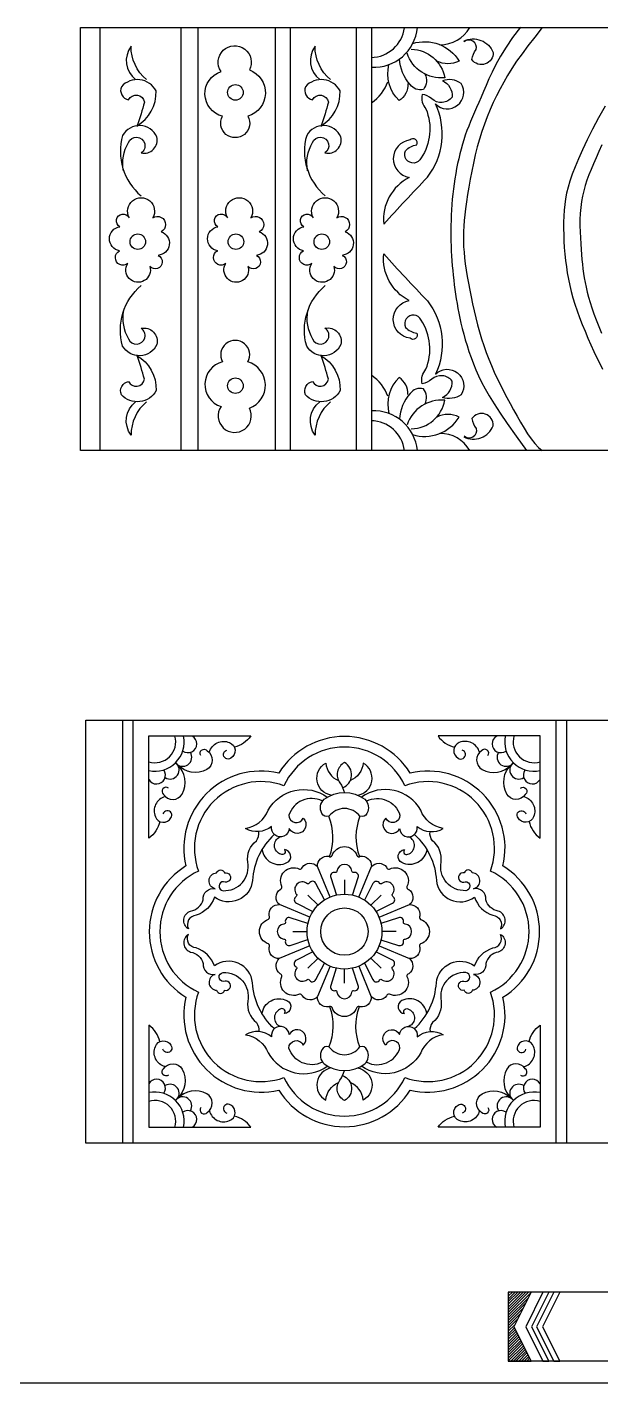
# Model space of a CAD drawing. Extents: x -66030 to 95157, y -13132 to 45879.
# Drawn here: x -39122 to -38579, y 1430 to 2712 of the extents above; entities that cross this region are included whole.
import ezdxf

# ---------------------------------------------------------------- set-up
doc = ezdxf.new("R2010")
doc.units = 0
doc.header["$LTSCALE"] = 100
doc.header["$MEASUREMENT"] = 0
for name, color, linetype in [('3', 11, 'CONTINUOUS'), ('4', 121, 'CONTINUOUS'), ('BH', 21, 'CONTINUOUS')]:
    doc.layers.add(name, color=color, linetype=linetype)

# ---------------------------------------------------------------- blocks, each defined once
blk = doc.blocks.new('A$C59294E8D')
at = {"layer": '3'}
for p, q in [((34.5, 400), (34.5, 0)), ((44.5, 400), (44.5, 0)), ((444.5, 400), (444.5, 0)), ((454.5, 400), (454.5, 0)), ((244.5, 248.9), (244.5, 235.4)), ((209.9, 234.6), (219.5, 225)), ((279.1, 234.6), (269.5, 225)), ((195.6, 200), (209.1, 200)), ((293.4, 200), (279.9, 200)), ((209.9, 165.4), (219.5, 175)), ((279.1, 165.4), (269.5, 175)), ((244.5, 151.1), (244.5, 164.6))]:
    blk.add_line(p, q, dxfattribs=at)
for points in [[(70, 304.1, -0.185298), (59.5, 288.5), (59.5, 385), (156, 385, -0.185298), (140.4, 374.5)], [(419, 304.1, 0.185298), (429.5, 288.5), (429.5, 385), (333, 385, 0.185298), (348.6, 374.5)], [(108.8, 366.4, -0.999786), (114.8, 371, -0.558217), (114.4, 353.4, -0.345422), (86.5, 358)], [(116.8, 369.6, -0.456399), (135.8, 378.8, -0.644474), (137, 364.1, -1.211365), (133.2, 371.6)], [(372.2, 369.6, 0.456399), (353.1, 378.8, 0.644474), (352, 364.1, 1.211365), (355.8, 371.6)], [(380.2, 366.4, 0.999786), (374.2, 371, 0.558217), (374.6, 353.4, 0.345422), (402.5, 358)], [(232.1, 329, -0.70909), (226.8, 359.4, 0.274447), (238.9, 342.8)], [(242.8, 336.1, 0.638816), (244.5, 359.9, 0.450851), (240.2, 340.6, -0.104017), (244.4, 331.3, -0.104017)], [(257, 329, 0.706965), (262.2, 359.4, -0.274447), (250.1, 342.8, -0.274447)], [(78.1, 335.7, 0.999786), (73.5, 329.7, 0.558217), (91.1, 330.1, 0.345422), (86.5, 358)], [(410.9, 335.7, -0.999786), (415.5, 329.7, -0.558217), (397.9, 330.1, -0.345422), (402.5, 358)], [(223.4, 323.6, 0.455676), (192, 310.2, 0.822927), (205.4, 307.3, -1.197054), (192.3, 297.4, -1.05318), (175.6, 299.5, -0.316035), (151, 297.5, 0.267516), (172.4, 314.8, -0.443902), (228.3, 327.3)], [(265.6, 323.6, -0.455676), (297, 310.2, -0.822927), (283.6, 307.3, 1.197054), (296.7, 297.4, 1.05318), (313.3, 299.5, 0.316035), (338, 297.5, -0.267516), (316.6, 314.8, 0.443902), (260.7, 327.3)], [(74.9, 327.7, 0.456399), (65.7, 308.7, 0.644474), (80.4, 307.5, 1.211365), (72.9, 311.3)], [(230.3, 270.9, 0.18635), (229.8, 309.1, -0.402058), (223.2, 311.8, -0.362965), (225.4, 325.1, -0.333546), (263.7, 325.1, -0.354986), (265.7, 311.8, -0.402058), (259.2, 309.1, 0.18628), (258.7, 270.9)], [(414.1, 327.7, -0.456399), (423.3, 308.7, -0.644474), (408.6, 307.5, -1.211365), (416.1, 311.3)], [(178.2, 291.8, 0.195451), (157.6, 248.4, -0.579668), (121.5, 232.5, -0.244042), (104.2, 215.5, 0.529482), (96.9, 202.6, -0.637777), (99.1, 219.4, 0.293844), (110.9, 230.2, -0.512304), (122.4, 240.5, -0.86857), (123.6, 255.5, -0.765982), (131.2, 255.5, -1.432464), (130.3, 247.2, 0.964292), (129.8, 238.7, 0.487624), (153.1, 265.7, -0.264745), (161.2, 285.9, 0.187648), (163.6, 294.6, 0.495003)], [(166.7, 277.8, 0.521809), (190.1, 265.2, 0.768788), (187.7, 277.5, -0.833971), (184.5, 273.1, -0.688457), (183.5, 289.6)], [(322.3, 277.8, -0.521809), (298.9, 265.2, -0.768788), (301.3, 277.5, 0.833971), (304.5, 273.1, 0.688457), (305.5, 289.6)], [(310.8, 291.8, -0.195451), (331.4, 248.4, 0.579668), (367.5, 232.5, 0.244042), (384.8, 215.5, -0.529482), (392.1, 202.6, 0.637777), (389.9, 219.4, -0.293844), (378.1, 230.2, 0.512304), (366.6, 240.5, 0.86857), (365.4, 255.5, 0.765982), (357.8, 255.5, 1.432464), (358.7, 247.2, -0.964292), (359.2, 238.7, -0.487624), (335.9, 265.7, 0.264745), (327.8, 285.9, -0.187648), (325.4, 294.6, -0.495003)], [(231, 232.7), (219, 261.6, -0.480491), (229.6, 271.2, 0.440131), (232.9, 271.9, -0.724741), (256.2, 271.9, 0.440131), (259.4, 271.2, -0.480728), (270, 261.6)], [(211.8, 213.6), (183, 225.5, -0.480491), (183.6, 239.8, 0.440131), (185.4, 242.6, -0.724741), (201.9, 259.1, 0.440131), (204.7, 260.9, -0.480728), (219, 261.6)], [(252.2, 234.5), (257.5, 251.1, 0.624894), (253.3, 255.8, -0.461919), (251.6, 257.3, 0.881176), (237.4, 257.3, -0.461919), (235.8, 255.8, 0.624894), (231.5, 251.1), (236.9, 234.5)], [(258.1, 232.7), (270, 261.5, -0.480491), (284.3, 260.9, 0.440131), (287.1, 259.1, -0.724741), (303.6, 242.6, 0.440131), (305.4, 239.8, -0.480728), (306.1, 225.5)], [(225.5, 229.9), (217.6, 245.4, 0.624894), (211.2, 245.7, -0.461919), (209, 245.5, 0.881176), (199, 235.5, -0.461919), (198.9, 233.3, 0.624894), (199.1, 227), (214.7, 219)], [(274.3, 219), (289.9, 226.9, 0.624894), (290.2, 233.3, -0.461919), (290, 235.5, 0.881176), (280, 245.5, -0.461919), (277.8, 245.6, 0.624894), (271.5, 245.4), (263.5, 229.8)], [(211.8, 186.5), (182.9, 174.5, -0.480491), (173.3, 185.1, 0.440131), (172.6, 188.4, -0.724741), (172.6, 211.7, 0.440131), (173.3, 215, -0.480728), (182.9, 225.5)], [(277.2, 213.5), (306.1, 225.5, -0.480491), (315.7, 214.9, 0.440131), (316.4, 211.6, -0.724741), (316.4, 188.3, 0.440131), (315.7, 185, -0.480728), (306.1, 174.5)], [(210, 207.7), (193.3, 213, 0.624894), (188.7, 208.8, -0.461919), (187.2, 207.1, 0.881176), (187.2, 192.9, -0.461919), (188.7, 191.3, 0.624894), (193.3, 187), (209.9, 192.4)], [(279, 192.3), (295.6, 187, 0.624894), (300.3, 191.2, -0.461919), (301.8, 192.9, 0.881176), (301.8, 207.1, -0.461919), (300.3, 208.7, 0.624894), (295.6, 213), (279, 207.6)], [(178.2, 108.2, -0.195451), (157.6, 151.6, 0.579668), (121.5, 167.5, 0.244042), (104.2, 184.5, -0.529482), (96.9, 197.4, 0.637777), (99.1, 180.6, -0.293844), (110.9, 169.8, 0.512304), (122.4, 159.5, 0.86857), (123.6, 144.5, 0.765982), (131.2, 144.5, 1.432464), (130.3, 152.8, -0.964292), (129.8, 161.3, -0.487624), (153.1, 134.3, 0.264745), (161.2, 114.1, -0.187648), (163.6, 105.4, -0.495003)], [(310.8, 108.2, 0.195451), (331.4, 151.6, -0.579668), (367.5, 167.5, -0.244042), (384.8, 184.5, 0.529482), (392.1, 197.4, -0.637777), (389.9, 180.6, 0.293844), (378.1, 169.8, -0.512304), (366.6, 159.5, -0.86857), (365.4, 144.5, -0.765982), (357.8, 144.5, -1.432464), (358.7, 152.8, 0.964292), (359.2, 161.3, 0.487624), (335.9, 134.3, -0.264745), (327.8, 114.1, 0.187648), (325.4, 105.4, 0.495003)], [(214.6, 181), (199.1, 173.1, 0.624894), (198.8, 166.7, -0.461919), (199, 164.5, 0.881176), (209, 154.5, -0.461919), (211.2, 154.4, 0.624894), (217.5, 154.6), (225.5, 170.2)], [(263.5, 170.1), (271.4, 154.6, 0.624894), (277.8, 154.3, -0.461919), (280, 154.5, 0.881176), (290, 164.5, -0.461919), (290.1, 166.7, 0.624894), (289.9, 173), (274.3, 181)], [(277.2, 186.4), (306, 174.5, -0.480491), (305.4, 160.2, 0.440131), (303.6, 157.4, -0.724741), (287.1, 140.9, 0.440131), (284.3, 139.1, -0.480728), (270, 138.4)], [(230.9, 167.3), (219, 138.5, -0.480491), (204.7, 139.1, 0.440131), (201.9, 140.9, -0.724741), (185.4, 157.4, 0.440131), (183.6, 160.2, -0.480728), (182.9, 174.5)], [(258, 167.3), (269.9, 138.4, -0.480491), (259.4, 128.8, 0.440131), (256.1, 128.1, -0.724741), (232.8, 128.1, 0.440131), (229.5, 128.8, -0.480728), (219, 138.4)], [(236.8, 165.5), (231.5, 148.9, 0.624894), (235.7, 144.2, -0.461919), (237.4, 142.7, 0.881176), (251.6, 142.7, -0.461919), (253.2, 144.2, 0.624894), (257.5, 148.9), (252.1, 165.5)], [(166.7, 122.2, -0.521809), (190.1, 134.8, -0.768788), (187.7, 122.5, 0.833971), (184.5, 126.9, 0.688457), (183.5, 110.4)], [(230.3, 129.1, -0.18635), (229.8, 90.9, 0.402058), (223.2, 88.2, 0.362965), (225.4, 74.9, 0.333546), (263.7, 74.9, 0.354986), (265.7, 88.2, 0.402058), (259.2, 90.9, -0.18628), (258.7, 129.1)], [(322.3, 122.2, 0.521809), (298.9, 134.8, 0.768788), (301.3, 122.5, -0.833971), (304.5, 126.9, -0.688457), (305.5, 110.4)], [(70, 95.9, 0.185298), (59.5, 111.5), (59.5, 15), (156, 15, 0.185298), (140.4, 25.5)], [(223.4, 76.4, -0.455676), (192, 89.8, -0.822927), (205.4, 92.7, 1.197054), (192.3, 102.6, 1.05318), (175.6, 100.5, 0.316035), (151, 102.5, -0.267516), (172.4, 85.2, 0.443902), (228.3, 72.7)], [(265.6, 76.4, 0.455676), (297, 89.8, 0.822927), (283.6, 92.7, -1.197054), (296.7, 102.6, -1.05318), (313.3, 100.5, -0.316035), (338, 102.5, 0.267516), (316.6, 85.2, -0.443902), (260.7, 72.7)], [(419, 95.9, -0.185298), (429.5, 111.5), (429.5, 15), (333, 15, -0.185298), (348.6, 25.5)], [(74.9, 72.3, -0.456399), (65.7, 91.3, -0.644474), (80.4, 92.5, -1.211365), (72.9, 88.7)], [(414.1, 72.3, 0.456399), (423.3, 91.3, 0.644474), (408.6, 92.5, 1.211365), (416.1, 88.7)], [(78.1, 64.3, -0.999786), (73.5, 70.3, -0.558217), (91.1, 69.9, -0.345422), (86.5, 42)], [(232.1, 71, 0.70909), (226.8, 40.6, -0.274447), (238.9, 57.2)], [(242.8, 63.9, -0.638816), (244.5, 40.1, -0.450851), (240.2, 59.4, 0.104017), (244.4, 68.7, 0.104017)], [(257, 71, -0.706965), (262.2, 40.6, 0.274447), (250.1, 57.2, 0.274447)], [(410.9, 64.3, 0.999786), (415.5, 70.3, 0.558217), (397.9, 69.9, 0.345422), (402.5, 42)], [(108.8, 33.6, 0.999786), (114.8, 29, 0.558217), (114.4, 46.6, 0.345422), (86.5, 42)], [(380.2, 33.6, -0.999786), (374.2, 29, -0.558217), (374.6, 46.6, -0.345422), (402.5, 42)], [(116.8, 30.4, 0.456399), (135.8, 21.2, 0.644474), (137, 35.9, 1.211365), (133.2, 28.4)], [(372.2, 30.4, -0.456399), (353.1, 21.2, -0.644474), (352, 35.9, -1.211365), (355.8, 28.4)]]:
    blk.add_lwpolyline(points, format="xyb", dxfattribs=at)
for points in [[(182.4, 50.1, 0.557541), (306.6, 50.1, 0.557541), (394.4, 137.9, 0.557541), (394.4, 262.1, 0.557541), (306.6, 349.9, 0.557541), (182.4, 349.9, 0.557541), (94.6, 262.1, 0.557541), (94.6, 137.9, 0.557541)], [(187.3, 62, 0.638928), (301.7, 62, 0.638928), (382.5, 142.8, 0.638928), (382.5, 257.2, 0.638928), (301.7, 338, 0.638928), (187.3, 338, 0.638928), (106.5, 257.2, 0.638928), (106.5, 142.8, 0.638928)]]:
    blk.add_lwpolyline(points, format="xyb", close=True, dxfattribs=at)
for radius in [35.4, 22.4]:
    blk.add_circle((244.5, 200), radius, dxfattribs=at)
for centre, radius, start, end in [((65.2, 379.5), 19.8, 253.2129, 16.01), ((65.2, 379.5), 27.8, 258.1265, 11.3314), ((96.5, 377.6), 8.39, 234.4937, 61.4534), ((392.5, 377.6), 8.39, 118.5466, 305.5063), ((423.8, 379.5), 27.8, 168.6686, 281.8735), ((423.8, 379.5), 19.8, 163.99, 286.7871), ((79.6, 352.9), 8.59, 236.9846, 53.1072), ((91.6, 364.9), 8.59, 216.8928, 33.0154), ((397.4, 364.9), 8.59, 146.9846, 323.1072), ((409.4, 352.9), 8.59, 126.8928, 303.0154), ((66.9, 348), 8.39, 208.5466, 35.5063), ((422.1, 348), 8.39, 144.4937, 331.4534), ((244.5, 298), 18.4, 37.0338, 142.9662), ((244.5, 102), 18.4, 217.0338, 322.9662), ((66.9, 52), 8.39, 324.4937, 151.4534), ((79.6, 47.1), 8.59, 306.8928, 123.0154), ((409.4, 47.1), 8.59, 56.9846, 233.1072), ((422.1, 52), 8.39, 28.5466, 215.5063), ((65.2, 20.5), 27.8, 348.6686, 101.8735), ((65.2, 20.5), 19.8, 343.99, 106.7871), ((91.6, 35.1), 8.59, 326.9846, 143.1072), ((397.4, 35.1), 8.59, 36.8928, 213.0154), ((423.8, 20.5), 27.8, 78.1265, 191.3314), ((423.8, 20.5), 19.8, 73.2129, 196.01), ((96.5, 22.4), 8.39, 298.5466, 125.5063), ((392.5, 22.4), 8.39, 54.4937, 241.4534)]:
    blk.add_arc(centre, radius, start, end, dxfattribs=at)
at = {"layer": '4'}
blk.add_lwpolyline([(2094.9, 0), (0, 0), (0, 400), (2094.9, 400)], dxfattribs=at)
blk = doc.blocks.new('A$C7C036234')
at = {"layer": '3'}
for p, q in [((0, 65.3), (0, 0)), ((1301.2, 65.3), (0, 65.3)), ((21.6, 65.3), (5.3, 32.6)), ((32.8, 65.3), (16.5, 32.6)), ((38.4, 65.3), (22.1, 32.6)), ((43, 65.3), (26.7, 32.6)), ((48.6, 65.3), (32.3, 32.6)), ((1258.2, 65.3), (1252.6, 65.3)), ((1252.6, 65.3), (1268.9, 32.6)), ((1258.2, 65.3), (1274.5, 32.6)), ((1268.4, 65.3), (1262.8, 65.3)), ((1262.8, 65.3), (1279.1, 32.6)), ((1268.4, 65.3), (1284.7, 32.6)), ((1301.2, 65.3), (1279.6, 65.3)), ((1279.6, 65.3), (1295.9, 32.6)), ((1301.2, 65.3), (1301.2, 0)), ((5.3, 32.6), (21.6, 0)), ((16.5, 32.6), (32.8, 0)), ((22.1, 32.6), (38.4, 0)), ((26.7, 32.6), (43, 0)), ((32.3, 32.6), (48.6, 0)), ((1268.9, 32.6), (1252.6, 0)), ((1274.5, 32.6), (1258.2, 0)), ((1279.1, 32.6), (1262.8, 0)), ((1284.7, 32.6), (1268.4, 0)), ((1295.9, 32.6), (1279.6, 0)), ((0, 0), (21.6, 0)), ((1301.2, 0), (0, 0)), ((32.8, 0), (38.4, 0)), ((43, 0), (48.6, 0)), ((1258.2, 0), (1252.6, 0)), ((1268.4, 0), (1262.8, 0)), ((1301.2, 0), (1279.6, 0))]:
    blk.add_line(p, q, dxfattribs=at)
at = {"layer": 'BH'}
for p, q in [((0, 46.1), (19.1, 65.3)), ((0, 48.7), (16.6, 65.3)), ((0, 51.2), (14, 65.3)), ((0, 53.8), (11.5, 65.3)), ((0, 56.3), (9, 65.3)), ((0, 61.4), (3.9, 65.3)), ((0, 58.8), (6.4, 65.3)), ((0, 63.9), (1.3, 65.3)), ((0, 43.6), (21.5, 65.1)), ((1280, 64.6), (1280.6, 65.3)), ((1280.8, 62.9), (1283.2, 65.3)), ((1281.7, 61.2), (1285.7, 65.3)), ((1282.5, 59.5), (1288.3, 65.3)), ((1283.3, 57.8), (1290.8, 65.3)), ((1284.2, 56.1), (1293.4, 65.3)), ((1285, 54.4), (1295.9, 65.3)), ((1285.9, 52.7), (1298.4, 65.3)), ((1286.7, 51), (1301, 65.3)), ((0, 41), (19, 60)), ((0, 38.5), (16.4, 54.9)), ((1287.6, 49.3), (1301.2, 62.9)), ((1288.4, 47.6), (1301.2, 60.4)), ((1289.3, 45.9), (1301.2, 57.8)), ((1290.1, 44.2), (1301.2, 55.3)), ((1291, 42.5), (1301.2, 52.8)), ((0, 35.9), (13.9, 49.8)), ((0, 33.4), (11.3, 44.7)), ((0, 30.8), (8.8, 39.6)), ((1291.8, 40.8), (1301.2, 50.2)), ((1292.7, 39.1), (1301.2, 47.7)), ((1293.5, 37.4), (1301.2, 45.1)), ((1294.4, 35.7), (1301.2, 42.6)), ((1295.2, 34), (1301.2, 40)), ((0, 28.3), (6.2, 34.5)), ((0, 25.7), (5.8, 31.6)), ((0, 23.2), (6.7, 29.9)), ((0, 20.7), (7.5, 28.2)), ((0, 18.1), (8.4, 26.5)), ((1285.3, 11.4), (1301.2, 27.3)), ((1287.9, 16.5), (1301.2, 29.8)), ((1290.4, 21.6), (1301.2, 32.4)), ((1293, 26.7), (1301.2, 34.9)), ((1295.5, 31.8), (1301.2, 37.5)), ((0, 15.6), (9.2, 24.8)), ((0, 13), (10.1, 23.1)), ((0, 10.5), (10.9, 21.4)), ((0, 7.9), (11.8, 19.7)), ((0, 5.4), (12.6, 18)), ((0, 2.8), (13.5, 16.3)), ((0, 0.3), (14.3, 14.6)), ((2.3, 0), (15.2, 12.9)), ((1280.2, 1.2), (1301.2, 22.2)), ((1281.6, 0), (1301.2, 19.7)), ((1282.8, 6.3), (1301.2, 24.8)), ((1284.1, 0), (1301.2, 17.1)), ((1286.7, 0), (1301.2, 14.6)), ((4.8, 0), (16, 11.2)), ((7.3, 0), (16.8, 9.5)), ((9.9, 0), (17.7, 7.8)), ((12.4, 0), (18.5, 6.1)), ((15, 0), (19.4, 4.4)), ((17.5, 0), (20.2, 2.7)), ((20.1, 0), (21.1, 1)), ((1289.2, 0), (1301.2, 12)), ((1291.7, 0), (1301.2, 9.5)), ((1294.3, 0), (1301.2, 6.9)), ((1296.8, 0), (1301.2, 4.4)), ((1299.4, 0), (1301.2, 1.8))]:
    blk.add_line(p, q, dxfattribs=at)
blk = doc.blocks.new('A$C490E2215')
at = {"layer": '3'}
for p, q in [((18.3, 400), (18.3, 0)), ((95, 400), (95, 0)), ((111, 400), (111, 0)), ((184.2, 400), (184.2, 0)), ((198.4, 400), (198.4, 0)), ((260.9, 400), (260.9, 0)), ((275.2, 400), (275.2, 0))]:
    blk.add_line(p, q, dxfattribs=at)
for points in [[(416.2, 400.5), (408.7, 390.5), (402.5, 381.4), (397.2, 373), (392.9, 365.2), (389.3, 358), (386.2, 351.4), (383.6, 345.3), (381.2, 339.6), (378.9, 334.2), (376.7, 329.2), (374.6, 324.5), (372.6, 319.9), (370.7, 315.5), (368.9, 311.2), (367.2, 306.9), (365.5, 302.7), (364, 298.4), (362.6, 294), (361.2, 289.6), (360, 285.1), (358.8, 280.6), (357.7, 276), (356.7, 271.4), (355.7, 266.7), (354.9, 261.9), (354.1, 257.1), (353.4, 252.3), (352.7, 247.4), (352.2, 242.5), (351.7, 237.6), (351.3, 232.6), (350.9, 227.7), (350.7, 222.7), (350.5, 217.8), (350.4, 212.9), (350.3, 208), (350.3, 203.1), (350.4, 198.2), (350.5, 193.4), (350.7, 188.7), (351, 184), (351.3, 179.3), (351.6, 174.7), (352.1, 170.2), (352.5, 165.7), (353, 161.2), (353.5, 156.7), (354.1, 152.3), (354.7, 147.9), (355.4, 143.4), (356.2, 139), (357, 134.4), (357.8, 129.8), (358.8, 125.1), (359.9, 120.3), (361.1, 115.3), (362.5, 110.1), (364, 104.7), (365.6, 99.2), (367.4, 93.6), (369.4, 87.9), (371.6, 82.1), (374, 76.3), (376.6, 70.5), (379.4, 64.6), (382.7, 58.4), (386.5, 51.7), (391.2, 44.1), (396.9, 35.4), (403.7, 25.4), (412, 13.7), (421.8, 0)], [(436.7, 400), (429.6, 391.1), (423.2, 382.8), (417.6, 375.2), (412.5, 368.1), (408, 361.3), (404, 354.8), (400.3, 348.4), (396.8, 342), (393.5, 335.6), (390.4, 329.1), (387.5, 322.5), (384.7, 315.7), (382.1, 308.8), (379.7, 301.8), (377.4, 294.6), (375.3, 287.2), (373.4, 279.6), (371.6, 271.9), (370, 264.2), (368.6, 256.6), (367.3, 249.2), (366.1, 242), (365.1, 235.1), (364.3, 228.7), (363.6, 222.8), (363, 217.4), (362.6, 212.2), (362.3, 207.3), (362.2, 202.4), (362.2, 197.6), (362.4, 192.7), (362.8, 187.6), (363.3, 182.2), (364, 176.5), (364.8, 170.6), (365.8, 164.5), (366.9, 158.2), (368.1, 151.8), (369.4, 145.3), (370.8, 138.7), (372.3, 132.1), (373.9, 125.5), (375.6, 118.9), (377.4, 112.3), (379.4, 105.7), (381.5, 99.2), (383.7, 92.8), (386.1, 86.5), (388.6, 80.3), (391.3, 74.2), (394.1, 68.2), (397.1, 62.2), (400.1, 56.2), (403.2, 50.3), (406.4, 44.4), (409.6, 38.5), (412.9, 32.6), (416.2, 26.8), (419.5, 21.1), (422.9, 15.8), (426.3, 10.9), (429.7, 6.6), (433.2, 2.9), (436.7, 0)], [(496.2, 325.7), (489.8, 314.6), (484.1, 303.9), (479.1, 293.9), (474.7, 284.5), (470.9, 276), (467.7, 268.2), (465.1, 261.3), (462.9, 254.9), (461.2, 249), (459.8, 243.5), (458.8, 238.1), (458.1, 232.8), (457.5, 227.4), (457.1, 221.8), (456.9, 216.1), (456.9, 210.1), (457, 204.1), (457.2, 198), (457.6, 191.9), (458.1, 185.8), (458.7, 179.8), (459.5, 173.8), (460.4, 167.9), (461.5, 162.1), (462.7, 156.2), (464.1, 150.4), (465.7, 144.4), (467.6, 138.3), (469.7, 132.1), (472, 125.7), (474.5, 119.3), (477.2, 112.8), (479.9, 106.3), (482.8, 99.9), (485.6, 93.7), (488.4, 87.8), (491.1, 82.2), (493.7, 76.9)], [(493, 289.1), (490.2, 282.7), (487.6, 276.8), (485.2, 271.2), (483, 265.8), (480.9, 260.7), (479, 255.7), (477.3, 250.7), (475.9, 245.7), (474.7, 240.6), (473.7, 235.4), (473.1, 229.9), (472.6, 224.2), (472.4, 218.4), (472.4, 212.5), (472.6, 206.7), (472.8, 201), (473.1, 195.5), (473.5, 190.2), (473.8, 185.3), (474.2, 180.6), (474.7, 176.1), (475.2, 171.7), (475.8, 167.5), (476.5, 163.2), (477.3, 158.9), (478.2, 154.5), (479.3, 149.9), (480.5, 145.1), (482, 140.1), (483.6, 134.9), (485.5, 129.3), (487.7, 123.5), (490.1, 117.4), (492.9, 110.9)]]:
    blk.add_lwpolyline(points, dxfattribs=at)
for points in [[(314.1, 384.9, -0.344598), (358.1, 368.4, -0.240437), (337.1, 368.4)], [(362.5, 387.2, -0.434672), (390.4, 376.5, -0.7481), (370.3, 369.7, -0.114164), (374.1, 379.3, 0.775437), (362.8, 386.4)], [(62.6, 350.8, -0.224377), (47.9, 382.4, 0.407224), (52.3, 350.8, 0.407224)], [(236.6, 350.8, -0.224377), (221.9, 382.4, 0.407224), (226.3, 350.8, 0.407224)], [(312.9, 379.5, -0.356177), (344.6, 352.5, -0.349297), (309, 375.7, -0.349297)], [(309.6, 347, -0.269058), (301.4, 330.9, -0.271706), (291.8, 365.1, -0.271706)], [(325.7, 356.1, -0.304567), (324.3, 341.6, -0.311378), (311.8, 346.1, -0.170102), (301.8, 370.5, -0.170102)], [(53.5, 306.9, 0.270132), (71.7, 340.1, 0.520419), (38.8, 344.1, 0.48077), (45.6, 331.7, -0.730552), (60.6, 329.5, -0.017723), (53.8, 307.3)], [(227.5, 306.9, 0.270132), (245.7, 340.1, 0.520419), (212.8, 344.1, 0.48077), (219.6, 331.7, -0.730552), (234.5, 329.5, -0.017723), (227.8, 307.3)], [(40.8, 264.5, -0.181823), (45.5, 291.2, -1.369923), (57.4, 281.4, 0.553596), (72.4, 296.7, 0.608041), (40, 298.1, 0.294969), (57.5, 240.8)], [(214.8, 264.5, -0.181823), (219.5, 291.2, -1.369923), (231.3, 281.4, 0.553596), (246.4, 296.7, 0.608041), (214, 298.1, 0.294969), (231.5, 240.8)], [(40.8, 132.5, 0.181823), (45.5, 105.7, 1.369923), (57.4, 115.6, -0.553596), (72.4, 100.2, -0.608041), (40, 98.8, -0.294969), (57.5, 156.1)], [(214.8, 132.5, 0.181823), (219.5, 105.7, 1.369923), (231.3, 115.6, -0.553596), (246.4, 100.2, -0.608041), (214, 98.8, -0.294969), (231.5, 156.1)], [(53.5, 90, -0.270132), (71.7, 56.8, -0.520419), (38.8, 52.8, -0.48077), (45.6, 65.3, 0.730552), (60.6, 67.4, 0.017723), (53.8, 89.7)], [(227.5, 90, -0.270132), (245.7, 56.8, -0.520419), (212.8, 52.8, -0.48077), (219.6, 65.3, 0.730552), (234.5, 67.4, 0.017723), (227.8, 89.7)], [(309.6, 53, 0.269058), (301.4, 69.1, 0.271706), (291.8, 34.9, 0.271706)], [(325.7, 43.9, 0.304567), (324.3, 58.4, 0.311378), (311.8, 53.9, 0.170102), (301.8, 29.5, 0.170102)], [(62.6, 46.1, 0.224377), (47.9, 14.5, -0.407224), (52.3, 46.1, -0.407224)], [(236.6, 46.1, 0.224377), (221.9, 14.5, -0.407224), (226.3, 46.1, -0.407224)], [(312.9, 20.5, 0.356177), (344.6, 47.5, 0.349297), (309, 24.3, 0.349297)], [(314.1, 15.1, 0.344598), (358.1, 31.6, 0.240437), (337.1, 31.6)], [(362.5, 12.8, 0.434672), (390.4, 23.5, 0.7481), (370.3, 30.3, 0.114164), (374.1, 20.7, -0.775437), (362.8, 13.6)]]:
    blk.add_lwpolyline(points, format="xyb", dxfattribs=at)
for points in [[(159.8, 359.9, -0.719295), (158.5, 316.1, -1.669244), (134.3, 316.1, -0.750107), (133, 358.4, -1.766495)], [(342.3, 349.7, -0.323797), (351.4, 334.3, -0.441152), (332.2, 332.6, 0.149668), (323.2, 336.8, 0.23454), (326.7, 323.1, -0.250365), (322.2, 276.7, -1.019258), (307.5, 283.5, -0.173267), (318.1, 289.1, 0.858563), (311.7, 293.7, 0.87183), (311, 258.2, 0.309927), (286.8, 214.1, -0.005918), (328.1, 258.4, 0.28627), (335.7, 327.8, 0.897958), (360, 347.2, 0.247451)], [(44.9, 177, -1.134329), (37.1, 188.9, -0.861908), (37.4, 211.6, -1.357892), (46.2, 220.2, -1.695504), (68.5, 220.1, -1.060057), (76.4, 206.9, -0.814463), (73.6, 184.6, -1.241708), (65.7, 174.1, -1.565706)], [(137.6, 177, -1.134329), (129.9, 188.9, -0.861908), (130.1, 211.6, -1.357892), (139, 220.2, -1.695504), (161.3, 220.1, -1.060057), (169.2, 206.9, -0.814463), (166.4, 184.6, -1.241708), (158.5, 174.1, -1.565706)], [(218.8, 177, -1.134329), (211.1, 188.9, -0.861908), (211.4, 211.6, -1.357892), (220.2, 220.2, -1.695504), (242.5, 220.1, -1.060057), (250.4, 206.9, -0.814463), (247.6, 184.6, -1.241708), (239.7, 174.1, -1.565706)], [(342.3, 50.3, 0.323797), (351.4, 65.7, 0.441152), (332.2, 67.4, -0.149668), (323.2, 63.2, -0.23454), (326.7, 76.9, 0.250365), (322.2, 123.3, 1.019258), (307.5, 116.5, 0.173267), (318.1, 110.9, -0.858563), (311.7, 106.3, -0.87183), (311, 141.8, -0.309927), (286.8, 185.9, 0.005918), (328.1, 141.6, -0.28627), (335.7, 72.2, -0.897958), (360, 52.8, -0.247451)], [(159.8, 40.1, 0.719295), (158.5, 83.9, 1.669244), (134.3, 83.9, 0.750107), (133, 41.6, 1.766495)]]:
    blk.add_lwpolyline(points, format="xyb", close=True, dxfattribs=at)
for centre in [(146.6, 338.7), (54.3, 197.5), (147.1, 197.5), (228.3, 197.5), (146.6, 61.3)]:
    blk.add_circle(centre, 7.34, dxfattribs=at)
for centre, radius, start, end in [((274.5, 404), 32.2, 270.8499, 352.7277), ((277.5, 403.8), 41.3, 266.7853, 354.6742), ((340.1, 416.5), 32.7, 269.7027, 329.6395), ((251.7, 363.2), 41.7, 304.5707, 339.618), ((251.7, 36.8), 41.7, 20.382, 55.4293), ((274.5, -4), 32.2, 7.2723, 89.1501), ((277.5, -3.8), 41.3, 5.3258, 93.2147), ((340.1, -16.5), 32.7, 30.3605, 90.2973)]:
    blk.add_arc(centre, radius, start, end, dxfattribs=at)
at = {"layer": '4'}
blk.add_lwpolyline([(2542.6, 0), (0, 0), (0, 400), (2542.6, 400)], close=True, dxfattribs=at)

msp = doc.modelspace()

# ---------------------------------------------------------------- linework, layer by layer
at = {"layer": '3', "color": 2}
msp.add_line((-66009.4, 1429.7), (95156.9, 1429.7), dxfattribs=at)

# ---------------------------------------------------------------- block references
at = {"layer": '3'}
for name, p in [('A$C490E2215', (-39071.6, 2311.5)), ('A$C59294E8D', (-39066.4, 1656.5)), ('A$C7C036234', (-38667, 1450.2))]:
    msp.add_blockref(name, p, dxfattribs=at)

doc.saveas('drawing.dxf')
